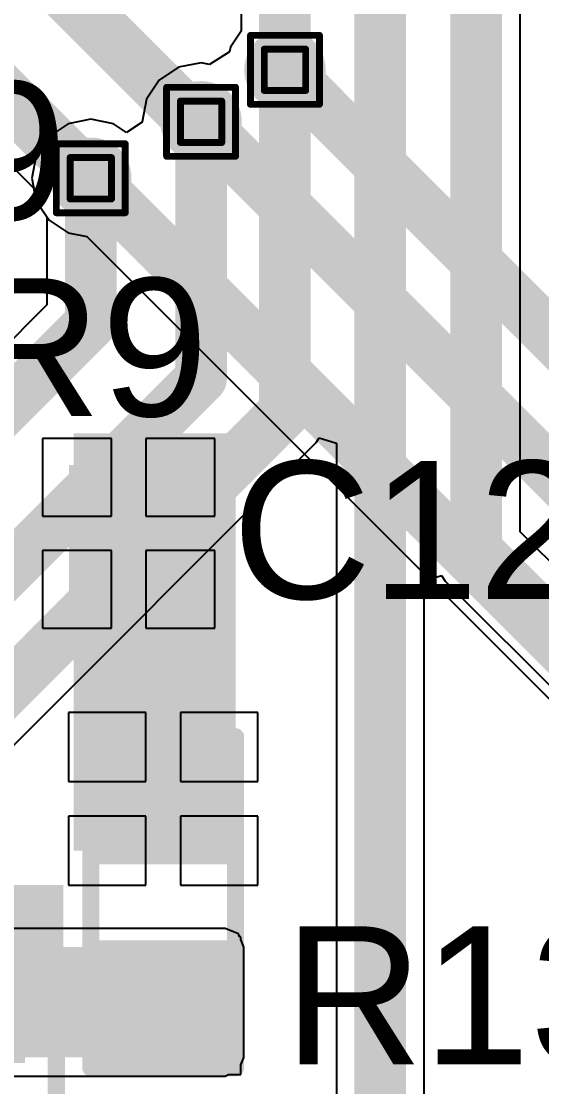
# Model space of a CAD drawing. Header units: inches. Extents: x -0.3 to 9.9, y -0.4 to 5.
# Drawn here: x 2.6028 to 2.7538, y 0.5945 to 0.9035 of the extents above; entities that cross this region are included whole.
import ezdxf

# ---------------------------------------------------------------- set-up
doc = ezdxf.new("R2010")
doc.units = ezdxf.units.IN
doc.header["$MEASUREMENT"] = 0
for name, color, linetype in [('Bottom Layer', 5, 'Continuous'), ('Bottom Solder', 6, 'Continuous'), ('Drill Drawing', 1, 'Continuous'), ('Top Layer', 1, 'Continuous'), ('Top Overlay', 2, 'Continuous'), ('Top Paste', 8, 'Continuous'), ('Top Solder', 216, 'Continuous'), ('Via Holes', 16, 'Continuous')]:
    doc.layers.add(name, color=color, linetype=linetype)
doc.styles.add('Arial', font='', dxfattribs={"height": 0.2})
doc.styles.get('Arial').set_extended_font_data('Arial')

# ---------------------------------------------------------------- blocks, each defined once
blk = doc.blocks.new('R___0603_91')
at = {"layer": 'Top Layer'}
for points in [[(-0.015, 0.0175), (-0.015, -0.0175), (-0.045, -0.0175), (-0.045, 0.0175)], [(0.045, 0.0175), (0.045, -0.0175), (0.015, -0.0175), (0.015, 0.0175)]]:
    blk.add_hatch(color=1, dxfattribs=at).paths.add_polyline_path(points)
at = {"layer": 'Top Paste'}
for points in [[(-0.015, 0.0175), (-0.015, -0.0175), (-0.045, -0.0175), (-0.045, 0.0175)], [(0.045, 0.0175), (0.045, -0.0175), (0.015, -0.0175), (0.015, 0.0175)]]:
    blk.add_hatch(color=8, dxfattribs=at).paths.add_polyline_path(points)
at = {"layer": 'Top Solder'}
for points in [[(-0.011, 0.0215), (-0.011, -0.0215), (-0.049, -0.0215), (-0.049, 0.0215)], [(0.049, 0.0215), (0.049, -0.0215), (0.011, -0.0215), (0.011, 0.0215)]]:
    blk.add_hatch(color=216, dxfattribs=at).paths.add_polyline_path(points)
at = {"layer": 'Top Overlay'}
for points in [[(0.048, 0.021, 0.005, 0.005, 0), (-0.048, 0.021, 0.005, 0.005, 0)], [(-0.048, -0.021, 0.005, 0.005, 0), (-0.048, 0.021, 0.005, 0.005, 0)], [(0.048, -0.021, 0.005, 0.005, 0), (0.048, 0.021, 0.005, 0.005, 0)], [(0.048, -0.021, 0.005, 0.005, 0), (-0.048, -0.021, 0.005, 0.005, 0)]]:
    blk.add_lwpolyline(points, format="xyseb", dxfattribs=at)
for points in [[(-0.04925, 0.021, 0.0025, 0.0025, 1), (-0.04675, 0.021, 0.0025, 0.0025, 1)], [(-0.04925, 0.021, 0.0025, 0.0025, 1), (-0.04675, 0.021, 0.0025, 0.0025, 1)], [(0.04675, 0.021, 0.0025, 0.0025, 1), (0.04925, 0.021, 0.0025, 0.0025, 1)], [(0.04675, 0.021, 0.0025, 0.0025, 1), (0.04925, 0.021, 0.0025, 0.0025, 1)], [(-0.04925, -0.021, 0.0025, 0.0025, 1), (-0.04675, -0.021, 0.0025, 0.0025, 1)], [(-0.04925, -0.021, 0.0025, 0.0025, 1), (-0.04675, -0.021, 0.0025, 0.0025, 1)], [(0.04675, -0.021, 0.0025, 0.0025, 1), (0.04925, -0.021, 0.0025, 0.0025, 1)], [(0.04675, -0.021, 0.0025, 0.0025, 1), (0.04925, -0.021, 0.0025, 0.0025, 1)]]:
    blk.add_lwpolyline(points, format="xyseb", close=True, dxfattribs=at)
blk = doc.blocks.new('SOD_323_158')
at = {"layer": 'Top Layer'}
for points in [[(-0.02953, -0.01772), (-0.06102, -0.01772), (-0.06102, 0.01772), (-0.02953, 0.01772)], [(0.06102, -0.01772), (0.02953, -0.01772), (0.02953, 0.01772), (0.06102, 0.01772)]]:
    blk.add_hatch(color=1, dxfattribs=at).paths.add_polyline_path(points)
at = {"layer": 'Top Overlay'}
for points in [[(-0.079, 0.019), (-0.036, 0.019), (-0.036, 0.031), (-0.079, 0.031)], [(-0.079, -0.02), (-0.062, -0.02), (-0.062, 0.02), (-0.079, 0.02)], [(-0.079, -0.031), (-0.036, -0.031), (-0.036, -0.019), (-0.079, -0.019)]]:
    blk.add_hatch(color=2, dxfattribs=at).paths.add_polyline_path(points)
at = {"layer": 'Top Paste'}
for points in [[(-0.02953, -0.01772), (-0.06102, -0.01772), (-0.06102, 0.01772), (-0.02953, 0.01772)], [(0.06102, -0.01772), (0.02953, -0.01772), (0.02953, 0.01772), (0.06102, 0.01772)]]:
    blk.add_hatch(color=8, dxfattribs=at).paths.add_polyline_path(points)
at = {"layer": 'Top Solder'}
for points in [[(-0.02736, -0.01988), (-0.06319, -0.01988), (-0.06319, 0.01988), (-0.02736, 0.01988)], [(0.06319, -0.01988), (0.02736, -0.01988), (0.02736, 0.01988), (0.06319, 0.01988)]]:
    blk.add_hatch(color=216, dxfattribs=at).paths.add_polyline_path(points)
at = {"layer": 'Top Overlay'}
for points in [[(0.037, 0.029, 0.005, 0.005, 0), (-0.036, 0.029, 0.005, 0.005, 0)], [(0.037, 0.022, 0.005, 0.005, 0), (0.037, 0.029, 0.005, 0.005, 0)], [(0.037, -0.029, 0.005, 0.005, 0), (0.037, -0.022, 0.005, 0.005, 0)], [(0.037, -0.029, 0.005, 0.005, 0), (-0.036, -0.029, 0.005, 0.005, 0)]]:
    blk.add_lwpolyline(points, format="xyseb", dxfattribs=at)
for points in [[(-0.03725, 0.029, 0.0025, 0.0025, 1), (-0.03475, 0.029, 0.0025, 0.0025, 1)], [(0.03575, 0.029, 0.0025, 0.0025, 1), (0.03825, 0.029, 0.0025, 0.0025, 1)], [(0.03575, 0.029, 0.0025, 0.0025, 1), (0.03825, 0.029, 0.0025, 0.0025, 1)], [(0.03575, 0.022, 0.0025, 0.0025, 1), (0.03825, 0.022, 0.0025, 0.0025, 1)], [(0.03575, -0.022, 0.0025, 0.0025, 1), (0.03825, -0.022, 0.0025, 0.0025, 1)], [(-0.03725, -0.029, 0.0025, 0.0025, 1), (-0.03475, -0.029, 0.0025, 0.0025, 1)], [(0.03575, -0.029, 0.0025, 0.0025, 1), (0.03825, -0.029, 0.0025, 0.0025, 1)], [(0.03575, -0.029, 0.0025, 0.0025, 1), (0.03825, -0.029, 0.0025, 0.0025, 1)]]:
    blk.add_lwpolyline(points, format="xyseb", close=True, dxfattribs=at)
blk = doc.blocks.new('C___0603_207')
at = {"layer": 'Top Layer'}
for points in [[(-0.015, 0.0175), (-0.015, -0.0175), (-0.045, -0.0175), (-0.045, 0.0175)], [(0.045, 0.0175), (0.045, -0.0175), (0.015, -0.0175), (0.015, 0.0175)]]:
    blk.add_hatch(color=1, dxfattribs=at).paths.add_polyline_path(points)
at = {"layer": 'Top Paste'}
for points in [[(-0.015, 0.0175), (-0.015, -0.0175), (-0.045, -0.0175), (-0.045, 0.0175)], [(0.045, 0.0175), (0.045, -0.0175), (0.015, -0.0175), (0.015, 0.0175)]]:
    blk.add_hatch(color=8, dxfattribs=at).paths.add_polyline_path(points)
at = {"layer": 'Top Solder'}
for points in [[(-0.01264, 0.01986), (-0.01264, -0.01986), (-0.04736, -0.01986), (-0.04736, 0.01986)], [(0.04736, 0.01986), (0.04736, -0.01986), (0.01264, -0.01986), (0.01264, 0.01986)]]:
    blk.add_hatch(color=216, dxfattribs=at).paths.add_polyline_path(points)
at = {"layer": 'Top Overlay'}
for points in [[(-0.049, 0.021, 0.005, 0.005, 0), (-0.049, -0.021, 0.005, 0.005, 0)], [(-0.018, 0.021, 0.005, 0.005, 0), (-0.049, 0.021, 0.005, 0.005, 0)], [(0.049, 0.021, 0.005, 0.005, 0), (0.018, 0.021, 0.005, 0.005, 0)], [(0.049, 0.021, 0.005, 0.005, 0), (0.049, -0.021, 0.005, 0.005, 0)], [(-0.018, -0.021, 0.005, 0.005, 0), (-0.049, -0.021, 0.005, 0.005, 0)], [(0.049, -0.021, 0.005, 0.005, 0), (0.018, -0.021, 0.005, 0.005, 0)]]:
    blk.add_lwpolyline(points, format="xyseb", dxfattribs=at)
for points in [[(-0.05025, 0.021, 0.0025, 0.0025, 1), (-0.04775, 0.021, 0.0025, 0.0025, 1)], [(-0.05025, 0.021, 0.0025, 0.0025, 1), (-0.04775, 0.021, 0.0025, 0.0025, 1)], [(-0.01925, 0.021, 0.0025, 0.0025, 1), (-0.01675, 0.021, 0.0025, 0.0025, 1)], [(0.01675, 0.021, 0.0025, 0.0025, 1), (0.01925, 0.021, 0.0025, 0.0025, 1)], [(0.04775, 0.021, 0.0025, 0.0025, 1), (0.05025, 0.021, 0.0025, 0.0025, 1)], [(0.04775, 0.021, 0.0025, 0.0025, 1), (0.05025, 0.021, 0.0025, 0.0025, 1)], [(-0.05025, -0.021, 0.0025, 0.0025, 1), (-0.04775, -0.021, 0.0025, 0.0025, 1)], [(-0.05025, -0.021, 0.0025, 0.0025, 1), (-0.04775, -0.021, 0.0025, 0.0025, 1)], [(-0.01925, -0.021, 0.0025, 0.0025, 1), (-0.01675, -0.021, 0.0025, 0.0025, 1)], [(0.01675, -0.021, 0.0025, 0.0025, 1), (0.01925, -0.021, 0.0025, 0.0025, 1)], [(0.04775, -0.021, 0.0025, 0.0025, 1), (0.05025, -0.021, 0.0025, 0.0025, 1)], [(0.04775, -0.021, 0.0025, 0.0025, 1), (0.05025, -0.021, 0.0025, 0.0025, 1)]]:
    blk.add_lwpolyline(points, format="xyseb", close=True, dxfattribs=at)

msp = doc.modelspace()

# ---------------------------------------------------------------- hatches: boundary and pattern name
at = {"layer": 'Bottom Layer'}
h = msp.add_hatch(color=5, dxfattribs=at)
edge = h.paths.add_edge_path()
edge.add_arc((2.67934, 0.88945), 0.01181, 0, 360)
h = msp.add_hatch(color=5, dxfattribs=at)
edge = h.paths.add_edge_path()
edge.add_arc((2.655, 0.87438), 0.01181, 0, 360)
h = msp.add_hatch(color=5, dxfattribs=at)
edge = h.paths.add_edge_path()
edge.add_arc((2.623, 0.858), 0.01181, 0, 360)
at = {"layer": 'Bottom Solder'}
h = msp.add_hatch(color=6, dxfattribs=at)
edge = h.paths.add_edge_path()
edge.add_arc((2.67934, 0.88945), 0.00591, 0, 360)
h = msp.add_hatch(color=6, dxfattribs=at)
edge = h.paths.add_edge_path()
edge.add_arc((2.655, 0.87438), 0.00591, 0, 360)
h = msp.add_hatch(color=6, dxfattribs=at)
edge = h.paths.add_edge_path()
edge.add_arc((2.623, 0.858), 0.00591, 0, 360)
at = {"layer": 'Top Layer'}
h = msp.add_hatch(color=1, dxfattribs=at)
edge = h.paths.add_edge_path()
edge.add_arc((2.67934, 0.88945), 0.01181, 0, 360)
h = msp.add_hatch(color=1, dxfattribs=at)
edge = h.paths.add_edge_path()
edge.add_arc((2.655, 0.87438), 0.01181, 0, 360)
h = msp.add_hatch(color=1, dxfattribs=at)
edge = h.paths.add_edge_path()
edge.add_arc((2.623, 0.858), 0.01181, 0, 360)
for points in [[(2.665, 0.784), (2.618, 0.784), (2.618, 0.663), (2.665, 0.663)], [(2.526, 0.603), (2.662, 0.603), (2.662, 0.635), (2.526, 0.635)]]:
    msp.add_hatch(color=1, dxfattribs=at).paths.add_polyline_path(points)
at = {"layer": 'Top Solder'}
h = msp.add_hatch(color=216, dxfattribs=at)
edge = h.paths.add_edge_path()
edge.add_arc((2.67934, 0.88945), 0.00591, 0, 360)
h = msp.add_hatch(color=216, dxfattribs=at)
edge = h.paths.add_edge_path()
edge.add_arc((2.655, 0.87438), 0.00591, 0, 360)
h = msp.add_hatch(color=216, dxfattribs=at)
edge = h.paths.add_edge_path()
edge.add_arc((2.623, 0.858), 0.00591, 0, 360)
at = {"layer": 'Via Holes'}
h = msp.add_hatch(color=7, dxfattribs=at)
edge = h.paths.add_edge_path()
edge.add_arc((2.67934, 0.88945), 0.00591, 0, 360)
h = msp.add_hatch(color=7, dxfattribs=at)
edge = h.paths.add_edge_path()
edge.add_arc((2.655, 0.87438), 0.00591, 0, 360)
h = msp.add_hatch(color=7, dxfattribs=at)
edge = h.paths.add_edge_path()
edge.add_arc((2.623, 0.858), 0.00591, 0, 360)

# ---------------------------------------------------------------- linework, layer by layer
at = {"layer": 'Bottom Layer'}
for p, q in [((2.74757, 0.75546), (2.74757, 1.08576)), ((2.66659, 0.93038), (2.66659, 0.90063)), ((2.66659, 0.90063), (2.6635, 0.89601)), ((2.66323, 0.89465), (2.65742, 0.89104)), ((2.6635, 0.89601), (2.66323, 0.89465)), ((2.64844, 0.89022), (2.64288, 0.8865)), ((2.655, 0.89152), (2.64844, 0.89022)), ((2.65742, 0.89104), (2.655, 0.89152)), ((2.64288, 0.8865), (2.63916, 0.88094)), ((2.63916, 0.88094), (2.63786, 0.87438)), ((2.623, 0.87514), (2.61644, 0.87384)), ((2.62956, 0.87384), (2.623, 0.87514)), ((2.61644, 0.87384), (2.61088, 0.87012)), ((2.63338, 0.87128), (2.62956, 0.87384)), ((2.63788, 0.87429), (2.63338, 0.87128)), ((2.63786, 0.87438), (2.63788, 0.87429)), ((2.61088, 0.87012), (2.60716, 0.86456)), ((2.60716, 0.86456), (2.60586, 0.858)), ((2.60586, 0.858), (2.60716, 0.85144)), ((2.60716, 0.85144), (2.61026, 0.84682)), ((2.61026, 0.84682), (2.61026, 0.82128)), ((2.61026, 0.82128), (2.52203, 0.73306)), ((2.68835, 0.78132), (2.68926, 0.78268)), ((2.68926, 0.78268), (2.69426, 0.78116)), ((2.56901, 0.66199), (2.68835, 0.78132)), ((2.69426, 0.78116), (2.69426, 0.465)), ((2.87128, 0.63174), (2.74757, 0.75546)), ((2.71974, 0.74124), (2.72474, 0.74276)), ((2.72474, 0.74276), (2.72581, 0.74117)), ((2.71974, 0.47028), (2.71974, 0.74124)), ((2.72581, 0.74117), (2.85699, 0.60999))]:
    msp.add_line(p, q, dxfattribs=at)
for points in [[(2.73482, 0.75018, 0.015, 0.015, 0), (2.73482, 1.09695, 0.015, 0.015, 0)], [(2.707, 0.465, 0.015, 0.015, 0), (2.707, 1.002, 0.015, 0.015, 0)], [(2.67934, 0.88945, 0.015, 0.015, 0), (2.67934, 0.93566, 0.015, 0.015, 0)], [(2.67934, 0.79034, 0.015, 0.015, 0), (2.67934, 0.88945, 0.015, 0.015, 0)], [(2.655, 0.8, 0.015, 0.015, 0), (2.655, 0.87438, 0.015, 0.015, 0)], [(2.623, 0.816, 0.015, 0.015, 0), (2.623, 0.858, 0.015, 0.015, 0)], [(2.52731, 0.72031, 0.015, 0.015, 0), (2.623, 0.816, 0.015, 0.015, 0)], [(2.551, 0.696, 0.015, 0.015, 0), (2.655, 0.8, 0.015, 0.015, 0)], [(2.56, 0.671, 0.015, 0.015, 0), (2.67934, 0.79034, 0.015, 0.015, 0)], [(2.73482, 0.75018, 0.015, 0.015, 0), (2.866, 0.619, 0.015, 0.015, 0)]]:
    msp.add_lwpolyline(points, format="xyseb", dxfattribs=at)
for points in [[(2.67559, 0.88945, 0.0075, 0.0075, 1), (2.68309, 0.88945, 0.0075, 0.0075, 1)], [(2.67559, 0.88945, 0.0075, 0.0075, 1), (2.68309, 0.88945, 0.0075, 0.0075, 1)], [(2.65125, 0.87438, 0.0075, 0.0075, 1), (2.65875, 0.87438, 0.0075, 0.0075, 1)], [(2.61925, 0.858, 0.0075, 0.0075, 1), (2.62675, 0.858, 0.0075, 0.0075, 1)], [(2.61925, 0.816, 0.0075, 0.0075, 1), (2.62675, 0.816, 0.0075, 0.0075, 1)], [(2.61925, 0.816, 0.0075, 0.0075, 1), (2.62675, 0.816, 0.0075, 0.0075, 1)], [(2.65125, 0.8, 0.0075, 0.0075, 1), (2.65875, 0.8, 0.0075, 0.0075, 1)], [(2.65125, 0.8, 0.0075, 0.0075, 1), (2.65875, 0.8, 0.0075, 0.0075, 1)], [(2.67559, 0.79034, 0.0075, 0.0075, 1), (2.68309, 0.79034, 0.0075, 0.0075, 1)], [(2.67559, 0.79034, 0.0075, 0.0075, 1), (2.68309, 0.79034, 0.0075, 0.0075, 1)], [(2.73107, 0.75018, 0.0075, 0.0075, 1), (2.73857, 0.75018, 0.0075, 0.0075, 1)], [(2.73107, 0.75018, 0.0075, 0.0075, 1), (2.73857, 0.75018, 0.0075, 0.0075, 1)]]:
    msp.add_lwpolyline(points, format="xyseb", close=True, dxfattribs=at)
at = {"layer": 'Drill Drawing'}
for points in [[(2.66934, 0.89945, 0.002, 0.002, 0), (2.68934, 0.89945, 0.002, 0.002, 0)], [(2.66934, 0.87945, 0.002, 0.002, 0), (2.66934, 0.89945, 0.002, 0.002, 0)], [(2.68934, 0.87945, 0.002, 0.002, 0), (2.68934, 0.89945, 0.002, 0.002, 0)], [(2.67334, 0.89545, 0.002, 0.002, 0), (2.68534, 0.89545, 0.002, 0.002, 0)], [(2.67334, 0.88345, 0.002, 0.002, 0), (2.67334, 0.89545, 0.002, 0.002, 0)], [(2.68534, 0.88345, 0.002, 0.002, 0), (2.68534, 0.89545, 0.002, 0.002, 0)], [(2.645, 0.88438, 0.002, 0.002, 0), (2.665, 0.88438, 0.002, 0.002, 0)], [(2.645, 0.86438, 0.002, 0.002, 0), (2.645, 0.88438, 0.002, 0.002, 0)], [(2.665, 0.86438, 0.002, 0.002, 0), (2.665, 0.88438, 0.002, 0.002, 0)], [(2.67334, 0.88345, 0.002, 0.002, 0), (2.68534, 0.88345, 0.002, 0.002, 0)], [(2.649, 0.88038, 0.002, 0.002, 0), (2.661, 0.88038, 0.002, 0.002, 0)], [(2.649, 0.86838, 0.002, 0.002, 0), (2.649, 0.88038, 0.002, 0.002, 0)], [(2.661, 0.86838, 0.002, 0.002, 0), (2.661, 0.88038, 0.002, 0.002, 0)], [(2.66934, 0.87945, 0.002, 0.002, 0), (2.68934, 0.87945, 0.002, 0.002, 0)], [(2.613, 0.868, 0.002, 0.002, 0), (2.633, 0.868, 0.002, 0.002, 0)], [(2.613, 0.848, 0.002, 0.002, 0), (2.613, 0.868, 0.002, 0.002, 0)], [(2.633, 0.848, 0.002, 0.002, 0), (2.633, 0.868, 0.002, 0.002, 0)], [(2.649, 0.86838, 0.002, 0.002, 0), (2.661, 0.86838, 0.002, 0.002, 0)], [(2.645, 0.86438, 0.002, 0.002, 0), (2.665, 0.86438, 0.002, 0.002, 0)], [(2.617, 0.864, 0.002, 0.002, 0), (2.629, 0.864, 0.002, 0.002, 0)], [(2.617, 0.852, 0.002, 0.002, 0), (2.617, 0.864, 0.002, 0.002, 0)], [(2.629, 0.852, 0.002, 0.002, 0), (2.629, 0.864, 0.002, 0.002, 0)], [(2.617, 0.852, 0.002, 0.002, 0), (2.629, 0.852, 0.002, 0.002, 0)], [(2.613, 0.848, 0.002, 0.002, 0), (2.633, 0.848, 0.002, 0.002, 0)]]:
    msp.add_lwpolyline(points, format="xyseb", dxfattribs=at)
for points in [[(2.66884, 0.89945, 0.001, 0.001, 1), (2.66984, 0.89945, 0.001, 0.001, 1)], [(2.66884, 0.89945, 0.001, 0.001, 1), (2.66984, 0.89945, 0.001, 0.001, 1)], [(2.68884, 0.89945, 0.001, 0.001, 1), (2.68984, 0.89945, 0.001, 0.001, 1)], [(2.68884, 0.89945, 0.001, 0.001, 1), (2.68984, 0.89945, 0.001, 0.001, 1)], [(2.67284, 0.89545, 0.001, 0.001, 1), (2.67384, 0.89545, 0.001, 0.001, 1)], [(2.67284, 0.89545, 0.001, 0.001, 1), (2.67384, 0.89545, 0.001, 0.001, 1)], [(2.68484, 0.89545, 0.001, 0.001, 1), (2.68584, 0.89545, 0.001, 0.001, 1)], [(2.68484, 0.89545, 0.001, 0.001, 1), (2.68584, 0.89545, 0.001, 0.001, 1)], [(2.6445, 0.88438, 0.001, 0.001, 1), (2.6455, 0.88438, 0.001, 0.001, 1)], [(2.6445, 0.88438, 0.001, 0.001, 1), (2.6455, 0.88438, 0.001, 0.001, 1)], [(2.6645, 0.88438, 0.001, 0.001, 1), (2.6655, 0.88438, 0.001, 0.001, 1)], [(2.6645, 0.88438, 0.001, 0.001, 1), (2.6655, 0.88438, 0.001, 0.001, 1)], [(2.67284, 0.88345, 0.001, 0.001, 1), (2.67384, 0.88345, 0.001, 0.001, 1)], [(2.67284, 0.88345, 0.001, 0.001, 1), (2.67384, 0.88345, 0.001, 0.001, 1)], [(2.68484, 0.88345, 0.001, 0.001, 1), (2.68584, 0.88345, 0.001, 0.001, 1)], [(2.68484, 0.88345, 0.001, 0.001, 1), (2.68584, 0.88345, 0.001, 0.001, 1)], [(2.6485, 0.88038, 0.001, 0.001, 1), (2.6495, 0.88038, 0.001, 0.001, 1)], [(2.6485, 0.88038, 0.001, 0.001, 1), (2.6495, 0.88038, 0.001, 0.001, 1)], [(2.6605, 0.88038, 0.001, 0.001, 1), (2.6615, 0.88038, 0.001, 0.001, 1)], [(2.6605, 0.88038, 0.001, 0.001, 1), (2.6615, 0.88038, 0.001, 0.001, 1)], [(2.66884, 0.87945, 0.001, 0.001, 1), (2.66984, 0.87945, 0.001, 0.001, 1)], [(2.66884, 0.87945, 0.001, 0.001, 1), (2.66984, 0.87945, 0.001, 0.001, 1)], [(2.68884, 0.87945, 0.001, 0.001, 1), (2.68984, 0.87945, 0.001, 0.001, 1)], [(2.68884, 0.87945, 0.001, 0.001, 1), (2.68984, 0.87945, 0.001, 0.001, 1)], [(2.6125, 0.868, 0.001, 0.001, 1), (2.6135, 0.868, 0.001, 0.001, 1)], [(2.6125, 0.868, 0.001, 0.001, 1), (2.6135, 0.868, 0.001, 0.001, 1)], [(2.6325, 0.868, 0.001, 0.001, 1), (2.6335, 0.868, 0.001, 0.001, 1)], [(2.6325, 0.868, 0.001, 0.001, 1), (2.6335, 0.868, 0.001, 0.001, 1)], [(2.6485, 0.86838, 0.001, 0.001, 1), (2.6495, 0.86838, 0.001, 0.001, 1)], [(2.6485, 0.86838, 0.001, 0.001, 1), (2.6495, 0.86838, 0.001, 0.001, 1)], [(2.6605, 0.86838, 0.001, 0.001, 1), (2.6615, 0.86838, 0.001, 0.001, 1)], [(2.6605, 0.86838, 0.001, 0.001, 1), (2.6615, 0.86838, 0.001, 0.001, 1)], [(2.6445, 0.86438, 0.001, 0.001, 1), (2.6455, 0.86438, 0.001, 0.001, 1)], [(2.6445, 0.86438, 0.001, 0.001, 1), (2.6455, 0.86438, 0.001, 0.001, 1)], [(2.6645, 0.86438, 0.001, 0.001, 1), (2.6655, 0.86438, 0.001, 0.001, 1)], [(2.6645, 0.86438, 0.001, 0.001, 1), (2.6655, 0.86438, 0.001, 0.001, 1)], [(2.6165, 0.864, 0.001, 0.001, 1), (2.6175, 0.864, 0.001, 0.001, 1)], [(2.6165, 0.864, 0.001, 0.001, 1), (2.6175, 0.864, 0.001, 0.001, 1)], [(2.6285, 0.864, 0.001, 0.001, 1), (2.6295, 0.864, 0.001, 0.001, 1)], [(2.6285, 0.864, 0.001, 0.001, 1), (2.6295, 0.864, 0.001, 0.001, 1)], [(2.6165, 0.852, 0.001, 0.001, 1), (2.6175, 0.852, 0.001, 0.001, 1)], [(2.6165, 0.852, 0.001, 0.001, 1), (2.6175, 0.852, 0.001, 0.001, 1)], [(2.6285, 0.852, 0.001, 0.001, 1), (2.6295, 0.852, 0.001, 0.001, 1)], [(2.6285, 0.852, 0.001, 0.001, 1), (2.6295, 0.852, 0.001, 0.001, 1)], [(2.6125, 0.848, 0.001, 0.001, 1), (2.6135, 0.848, 0.001, 0.001, 1)], [(2.6125, 0.848, 0.001, 0.001, 1), (2.6135, 0.848, 0.001, 0.001, 1)], [(2.6325, 0.848, 0.001, 0.001, 1), (2.6335, 0.848, 0.001, 0.001, 1)], [(2.6325, 0.848, 0.001, 0.001, 1), (2.6335, 0.848, 0.001, 0.001, 1)]]:
    msp.add_lwpolyline(points, format="xyseb", close=True, dxfattribs=at)
at = {"layer": 'Top Layer'}
for p, q in [((2.58668, 0.87493), (2.60642, 0.85519)), ((2.60642, 0.85519), (2.60716, 0.85144)), ((2.60716, 0.85144), (2.61088, 0.84588)), ((2.61088, 0.84588), (2.61644, 0.84216)), ((2.61644, 0.84216), (2.6219, 0.84108)), ((2.6219, 0.84108), (2.82099, 0.64199)), ((2.629, 0.7825), (2.609, 0.7825)), ((2.609, 0.7825), (2.609, 0.76)), ((2.629, 0.76), (2.629, 0.7825)), ((2.659, 0.7825), (2.639, 0.7825)), ((2.639, 0.7825), (2.639, 0.76)), ((2.659, 0.76), (2.659, 0.7825)), ((2.609, 0.76), (2.629, 0.76)), ((2.639, 0.76), (2.659, 0.76)), ((2.629, 0.75), (2.609, 0.75)), ((2.609, 0.75), (2.609, 0.7275)), ((2.629, 0.7275), (2.629, 0.75)), ((2.659, 0.75), (2.639, 0.75)), ((2.639, 0.75), (2.639, 0.7275)), ((2.659, 0.7275), (2.659, 0.75)), ((2.609, 0.7275), (2.629, 0.7275)), ((2.639, 0.7275), (2.659, 0.7275)), ((2.639, 0.703), (2.6165, 0.703)), ((2.6165, 0.703), (2.6165, 0.683)), ((2.639, 0.683), (2.639, 0.703)), ((2.6715, 0.703), (2.649, 0.703)), ((2.649, 0.703), (2.649, 0.683)), ((2.6715, 0.683), (2.6715, 0.703)), ((2.6165, 0.683), (2.639, 0.683)), ((2.649, 0.683), (2.6715, 0.683)), ((2.639, 0.673), (2.6165, 0.673)), ((2.6165, 0.673), (2.6165, 0.653)), ((2.639, 0.653), (2.639, 0.673)), ((2.6715, 0.673), (2.649, 0.673)), ((2.649, 0.673), (2.649, 0.653)), ((2.6715, 0.653), (2.6715, 0.673)), ((2.6165, 0.653), (2.639, 0.653)), ((2.649, 0.653), (2.6715, 0.653)), ((2.662, 0.64041), (2.526, 0.64041)), ((2.66583, 0.63883), (2.662, 0.64041)), ((2.66617, 0.638), (2.66583, 0.63883)), ((2.6665, 0.638), (2.66617, 0.638)), ((2.6665, 0.6372), (2.6665, 0.638)), ((2.66741, 0.635), (2.6665, 0.6372)), ((2.66741, 0.603), (2.66741, 0.635)), ((2.6665, 0.6008), (2.66741, 0.603)), ((2.6665, 0.598), (2.6665, 0.6008)), ((2.526, 0.59759), (2.662, 0.59759)), ((2.662, 0.59759), (2.66299, 0.598)), ((2.66299, 0.598), (2.6665, 0.598))]:
    msp.add_line(p, q, dxfattribs=at)
for points in [[(2.61352, 0.9138, 0.016, 0.016, 0), (2.65294, 0.87438, 0.016, 0.016, 0)], [(2.67934, 0.88945, 0.015, 0.015, 0), (2.85378, 0.715, 0.015, 0.015, 0)], [(2.59217, 0.88819, 0.016, 0.016, 0), (2.62236, 0.858, 0.016, 0.016, 0)], [(2.65294, 0.87438, 0.016, 0.016, 0), (2.655, 0.87438, 0.016, 0.016, 0)], [(2.655, 0.87438, 0.015, 0.015, 0), (2.85138, 0.678, 0.015, 0.015, 0)], [(2.62236, 0.858, 0.016, 0.016, 0), (2.623, 0.858, 0.016, 0.016, 0)], [(2.623, 0.858, 0.015, 0.015, 0), (2.83, 0.651, 0.015, 0.015, 0)]]:
    msp.add_lwpolyline(points, format="xyseb", dxfattribs=at)
for points in [[(2.67559, 0.88945, 0.0075, 0.0075, 1), (2.68309, 0.88945, 0.0075, 0.0075, 1)], [(2.64894, 0.87438, 0.008, 0.008, 1), (2.65694, 0.87438, 0.008, 0.008, 1)], [(2.64894, 0.87438, 0.008, 0.008, 1), (2.65694, 0.87438, 0.008, 0.008, 1)], [(2.651, 0.87438, 0.008, 0.008, 1), (2.659, 0.87438, 0.008, 0.008, 1)], [(2.65125, 0.87438, 0.0075, 0.0075, 1), (2.65875, 0.87438, 0.0075, 0.0075, 1)], [(2.61836, 0.858, 0.008, 0.008, 1), (2.62636, 0.858, 0.008, 0.008, 1)], [(2.61836, 0.858, 0.008, 0.008, 1), (2.62636, 0.858, 0.008, 0.008, 1)], [(2.619, 0.858, 0.008, 0.008, 1), (2.627, 0.858, 0.008, 0.008, 1)], [(2.61925, 0.858, 0.0075, 0.0075, 1), (2.62675, 0.858, 0.0075, 0.0075, 1)]]:
    msp.add_lwpolyline(points, format="xyseb", close=True, dxfattribs=at)

# ---------------------------------------------------------------- block references
for name, p, rotation in [('C___0603_207', (2.604, 0.755), 180), ('R___0603_91', (2.644, 0.648), 270), ('SOD_323_158', (2.584, 0.574), 270)]:
    msp.add_blockref(name, p, dxfattribs=dict(rotation=rotation))

# ---------------------------------------------------------------- texts
at = {"layer": 'Top Overlay', "style": 'Arial'}
for s, p in [('D9', (2.54468, 0.84601)), ('R9', (2.58568, 0.78901)), ('C12', (2.66402, 0.73601)), ('R13', (2.67902, 0.60101))]:
    msp.add_text(s, height=0.04, dxfattribs=at).set_placement(p)

doc.saveas('drawing.dxf')
